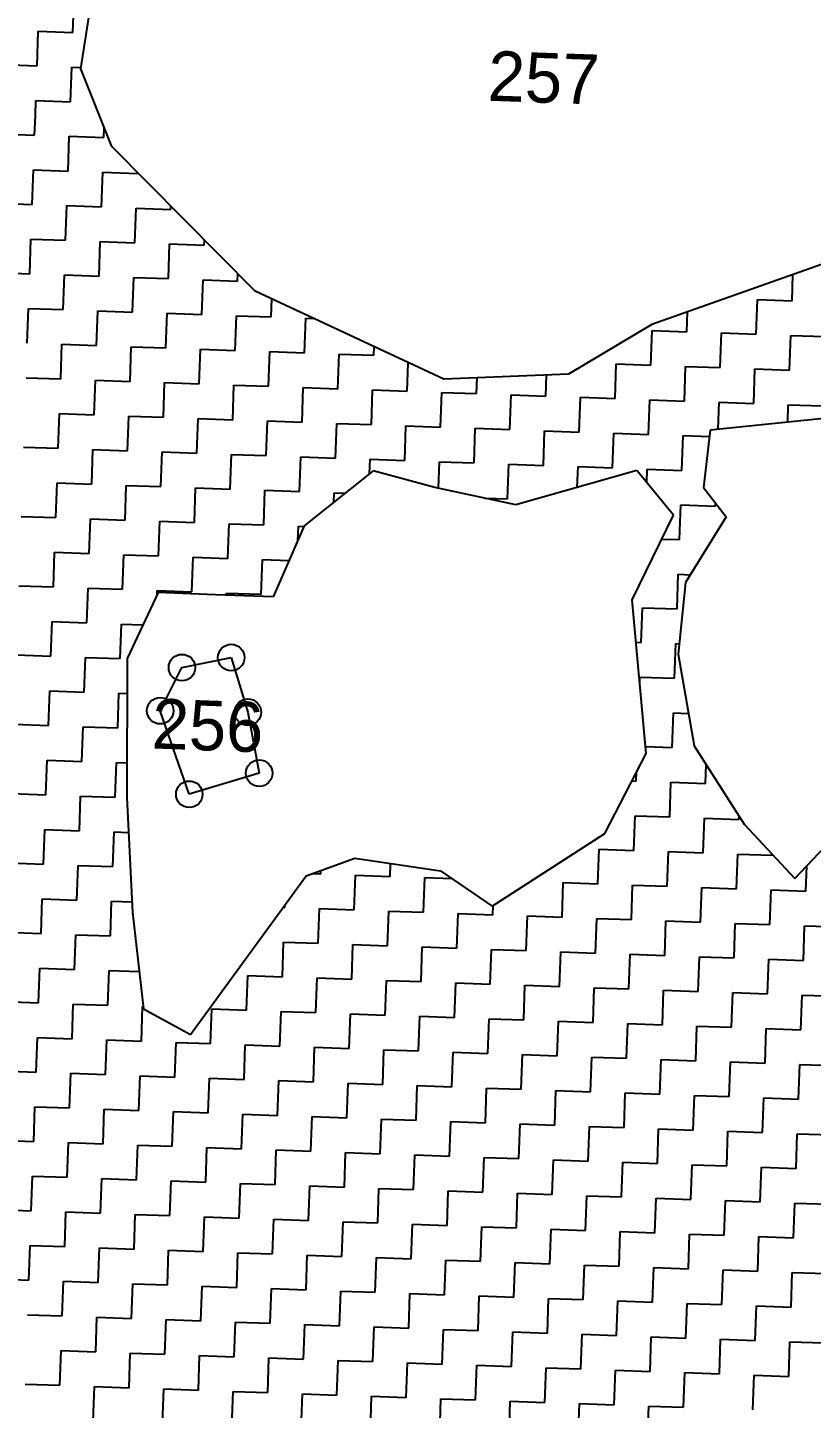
# Model space of a CAD drawing. Header units: metres. Extents: x 287345 to 291891, y 1993918 to 1999987.
# Drawn here: x 287695.4 to 287922.8, y 1997226.8 to 1997627.4 of the extents above; entities that cross this region are included whole.
import ezdxf
from ezdxf.enums import TextEntityAlignment as Align

# ---------------------------------------------------------------- set-up
doc = ezdxf.new("R2010")
doc.units = ezdxf.units.M
doc.header["$MEASUREMENT"] = 0
for name, color, linetype in [('POLY_HATCH', 12, 'Continuous'), ('POLY_PARCEL', 6, 'Continuous'), ('TEXT_PARCEL', 7, 'Continuous')]:
    doc.layers.add(name, color=color, linetype=linetype)
doc.styles.add('TEXT_MAP', font='')
doc.styles.get('TEXT_MAP').set_extended_font_data('Kruti Dev 050')

msp = doc.modelspace()

# ---------------------------------------------------------------- linework, layer by layer
for centre in [(287754.47, 1997444.65), (287740.17, 1997441.74), (287733.86, 1997429.24), (287759.29, 1997428.83), (287762.58, 1997411.11), (287742.3, 1997404.98)]:
    msp.add_circle(centre, 3.85)
at = {"layer": 'POLY_HATCH'}
for p, q in [((287710.83, 1997615.44), (287716.23, 1997649.99)), ((287719.77, 1997592.89), (287710.83, 1997615.44)), ((287761.4, 1997550.95), (287719.77, 1997592.89)), ((287955.31, 1997569.1), (287876.47, 1997541.32)), ((287816.12, 1997525.39), (287761.4, 1997550.95)), ((287876.47, 1997541.32), (287852.32, 1997526.89)), ((287852.32, 1997526.89), (287816.12, 1997525.39)), ((287933.9, 1997514.76), (287893.43, 1997510.63)), ((287893.43, 1997510.63), (287891.46, 1997494.02)), ((287795.69, 1997498.8), (287775.66, 1997482.84)), ((287813.59, 1997494), (287795.69, 1997498.8)), ((287872.16, 1997498.88), (287837.05, 1997489)), ((287882.83, 1997485.99), (287872.16, 1997498.88)), ((287837.05, 1997489), (287813.59, 1997494)), ((287891.46, 1997494.02), (287898.1, 1997485.45)), ((287775.66, 1997482.84), (287766.59, 1997462.31)), ((287870.84, 1997461.4), (287882.83, 1997485.99)), ((287898.1, 1997485.45), (287886.31, 1997466.42)), ((287733.26, 1997463.49), (287724.24, 1997444.36)), ((287749.92, 1997462.9), (287733.26, 1997463.49)), ((287766.59, 1997462.31), (287749.92, 1997462.9)), ((287886.31, 1997466.42), (287884.18, 1997445.65)), ((287874.82, 1997416.8), (287870.84, 1997461.4)), ((287724.24, 1997444.36), (287724.2, 1997404.06)), ((287884.18, 1997445.65), (287888.8, 1997419.08)), ((287888.8, 1997419.08), (287903.29, 1997396.33)), ((287862.87, 1997393.6), (287874.82, 1997416.8)), ((287724.2, 1997404.06), (287725.8, 1997370.65)), ((287918.03, 1997380.53), (287938.26, 1997402.04)), ((287903.29, 1997396.33), (287918.03, 1997380.53)), ((287830.15, 1997372.52), (287862.87, 1997393.6)), ((287776.24, 1997381.38), (287790.32, 1997386.44)), ((287790.32, 1997386.44), (287815.22, 1997382.77)), ((287815.22, 1997382.77), (287830.15, 1997372.52)), ((287742.63, 1997335.32), (287776.24, 1997381.38)), ((287725.8, 1997370.65), (287728.99, 1997342.75)), ((287728.99, 1997342.75), (287742.63, 1997335.32))]:
    msp.add_line(p, q, dxfattribs=at)
at = {"layer": 'POLY_HATCH', "linetype": 'Continuous'}
for p, q in [((287708.54, 1997626.03), (287708.89, 1997636.09)), ((287698.13, 1997616.33), (287698.48, 1997626.39)), ((287698.48, 1997626.39), (287708.54, 1997626.03)), ((287688.07, 1997616.69), (287698.13, 1997616.33)), ((287707.83, 1997605.92), (287708.18, 1997615.98)), ((287708.18, 1997615.98), (287710.9, 1997615.88)), ((287697.62, 1997601.94), (287697.77, 1997606.28)), ((287697.77, 1997606.28), (287707.83, 1997605.92)), ((287697.42, 1997596.22), (287697.62, 1997601.94)), ((287687.36, 1997596.58), (287697.42, 1997596.22)), ((287707.12, 1997585.81), (287707.47, 1997595.87)), ((287707.47, 1997595.87), (287717.53, 1997595.51)), ((287717.53, 1997595.51), (287717.62, 1997598.3)), ((287696.7, 1997576.11), (287697.06, 1997586.17)), ((287697.06, 1997586.17), (287707.12, 1997585.81)), ((287716.81, 1997575.4), (287717.17, 1997585.46)), ((287717.17, 1997585.46), (287727.22, 1997585.1)), ((287727.22, 1997585.1), (287727.23, 1997585.37)), ((287686.65, 1997576.47), (287696.7, 1997576.11)), ((287706.4, 1997565.7), (287706.76, 1997575.76)), ((287706.76, 1997575.76), (287716.81, 1997575.4)), ((287726.51, 1997564.99), (287726.87, 1997575.05)), ((287726.87, 1997575.05), (287736.92, 1997574.69)), ((287736.92, 1997574.69), (287736.95, 1997575.58)), ((287695.99, 1997556.01), (287696.35, 1997566.06)), ((287696.35, 1997566.06), (287706.4, 1997565.7)), ((287716.1, 1997555.29), (287716.46, 1997565.35)), ((287716.46, 1997565.35), (287726.51, 1997564.99)), ((287736.21, 1997554.58), (287736.57, 1997564.64)), ((287736.57, 1997564.64), (287746.62, 1997564.28)), ((287746.62, 1997564.28), (287746.67, 1997565.79)), ((287685.94, 1997556.36), (287695.99, 1997556.01)), ((287705.69, 1997545.59), (287706.05, 1997555.65)), ((287706.05, 1997555.65), (287716.1, 1997555.29)), ((287725.8, 1997544.88), (287726.16, 1997554.94)), ((287726.16, 1997554.94), (287736.21, 1997554.58)), ((287756.32, 1997553.87), (287756.4, 1997556)), ((287917.19, 1997548.18), (287917.46, 1997555.77)), ((287745.91, 1997544.17), (287746.27, 1997554.23)), ((287746.27, 1997554.23), (287756.32, 1997553.87)), ((287766.02, 1997543.46), (287766.2, 1997548.71)), ((287906.78, 1997538.48), (287907.14, 1997548.53)), ((287907.14, 1997548.53), (287917.19, 1997548.18)), ((287695.28, 1997535.9), (287695.64, 1997545.95)), ((287695.64, 1997545.95), (287705.69, 1997545.59)), ((287715.39, 1997535.18), (287715.75, 1997545.24)), ((287715.75, 1997545.24), (287725.8, 1997544.88)), ((287735.5, 1997534.47), (287735.86, 1997544.53)), ((287735.86, 1997544.53), (287745.91, 1997544.17)), ((287755.61, 1997533.76), (287755.96, 1997543.82)), ((287755.96, 1997543.82), (287766.02, 1997543.46)), ((287775.72, 1997533.05), (287776.07, 1997543.1)), ((287776.07, 1997543.1), (287778.38, 1997543.02)), ((287886.67, 1997539.19), (287886.88, 1997544.99)), ((287876.26, 1997529.49), (287876.62, 1997539.55)), ((287876.62, 1997539.55), (287886.67, 1997539.19)), ((287896.37, 1997528.78), (287896.73, 1997538.83)), ((287896.73, 1997538.83), (287906.78, 1997538.48)), ((287704.98, 1997525.49), (287705.34, 1997535.54)), ((287705.34, 1997535.54), (287715.39, 1997535.18)), ((287725.09, 1997524.77), (287725.45, 1997534.83)), ((287725.45, 1997534.83), (287735.5, 1997534.47)), ((287795.83, 1997532.34), (287795.91, 1997534.83)), ((287916.48, 1997528.07), (287916.84, 1997538.12)), ((287916.84, 1997538.12), (287926.89, 1997537.77)), ((287745.2, 1997524.06), (287745.55, 1997534.12)), ((287745.55, 1997534.12), (287755.61, 1997533.76)), ((287765.31, 1997523.35), (287765.66, 1997533.41)), ((287765.66, 1997533.41), (287775.72, 1997533.05)), ((287785.42, 1997522.64), (287785.77, 1997532.69)), ((287785.77, 1997532.69), (287795.83, 1997532.34)), ((287805.53, 1997521.93), (287805.82, 1997530.2)), ((287845.74, 1997520.5), (287845.96, 1997526.63)), ((287865.85, 1997519.79), (287866.21, 1997529.85)), ((287866.21, 1997529.85), (287876.26, 1997529.49)), ((287885.96, 1997519.08), (287886.32, 1997529.14)), ((287886.32, 1997529.14), (287896.37, 1997528.78)), ((287906.07, 1997518.37), (287906.43, 1997528.42)), ((287906.43, 1997528.42), (287916.48, 1997528.07)), ((287694.93, 1997525.84), (287704.98, 1997525.49)), ((287714.68, 1997515.08), (287715.03, 1997525.13)), ((287715.03, 1997525.13), (287725.09, 1997524.77)), ((287734.79, 1997514.36), (287735.14, 1997524.42)), ((287735.14, 1997524.42), (287745.2, 1997524.06)), ((287754.9, 1997513.65), (287755.25, 1997523.71)), ((287755.25, 1997523.71), (287765.31, 1997523.35)), ((287775.01, 1997512.94), (287775.36, 1997523)), ((287775.36, 1997523), (287785.42, 1997522.64)), ((287825.63, 1997521.22), (287825.8, 1997525.79)), ((287795.12, 1997512.23), (287795.47, 1997522.28)), ((287795.47, 1997522.28), (287805.53, 1997521.93)), ((287815.22, 1997511.52), (287815.58, 1997521.57)), ((287815.58, 1997521.57), (287825.63, 1997521.22)), ((287835.33, 1997510.81), (287835.69, 1997520.86)), ((287835.69, 1997520.86), (287845.74, 1997520.5)), ((287855.44, 1997510.09), (287855.8, 1997520.15)), ((287855.8, 1997520.15), (287865.85, 1997519.79)), ((287875.55, 1997509.38), (287875.91, 1997519.44)), ((287875.91, 1997519.44), (287885.96, 1997519.08)), ((287895.74, 1997510.87), (287896.02, 1997518.73)), ((287896.02, 1997518.73), (287906.07, 1997518.37)), ((287704.27, 1997505.38), (287704.62, 1997515.43)), ((287704.62, 1997515.43), (287714.68, 1997515.08)), ((287724.38, 1997504.67), (287724.73, 1997514.72)), ((287724.73, 1997514.72), (287734.79, 1997514.36)), ((287915.94, 1997512.93), (287916.12, 1997518.01)), ((287916.12, 1997518.01), (287926.18, 1997517.66)), ((287744.49, 1997503.95), (287744.84, 1997514.01)), ((287744.84, 1997514.01), (287754.9, 1997513.65)), ((287764.6, 1997503.24), (287764.95, 1997513.3)), ((287764.95, 1997513.3), (287775.01, 1997512.94)), ((287784.7, 1997502.53), (287785.06, 1997512.59)), ((287785.06, 1997512.59), (287795.12, 1997512.23)), ((287804.81, 1997501.82), (287805.17, 1997511.87)), ((287805.17, 1997511.87), (287815.22, 1997511.52)), ((287824.92, 1997501.11), (287825.28, 1997511.16)), ((287825.28, 1997511.16), (287835.33, 1997510.81)), ((287845.03, 1997500.4), (287845.39, 1997510.45)), ((287845.39, 1997510.45), (287855.44, 1997510.09)), ((287865.14, 1997499.68), (287865.5, 1997509.74)), ((287865.5, 1997509.74), (287875.55, 1997509.38)), ((287885.25, 1997498.97), (287885.61, 1997509.03)), ((287885.61, 1997509.03), (287893.21, 1997508.76)), ((287694.21, 1997505.73), (287704.27, 1997505.38)), ((287713.97, 1997494.97), (287714.32, 1997505.02)), ((287714.32, 1997505.02), (287724.38, 1997504.67)), ((287734.08, 1997494.26), (287734.43, 1997504.31)), ((287734.43, 1997504.31), (287744.49, 1997503.95)), ((287754.19, 1997493.54), (287754.54, 1997503.6)), ((287754.54, 1997503.6), (287764.6, 1997503.24)), ((287774.29, 1997492.83), (287774.65, 1997502.89)), ((287774.65, 1997502.89), (287784.7, 1997502.53)), ((287794.61, 1997497.95), (287794.76, 1997502.17)), ((287794.76, 1997502.17), (287804.81, 1997501.82)), ((287814.6, 1997493.79), (287814.87, 1997501.46)), ((287814.87, 1997501.46), (287824.92, 1997501.11)), ((287834.62, 1997490.7), (287834.98, 1997500.75)), ((287834.98, 1997500.75), (287845.03, 1997500.4)), ((287854.87, 1997494.01), (287855.09, 1997500.04)), ((287855.09, 1997500.04), (287865.14, 1997499.68)), ((287875.06, 1997495.38), (287875.2, 1997499.33)), ((287875.2, 1997499.33), (287885.25, 1997498.97)), ((287703.56, 1997485.27), (287703.91, 1997495.32)), ((287703.91, 1997495.32), (287713.97, 1997494.97)), ((287723.67, 1997484.56), (287724.02, 1997494.61)), ((287724.02, 1997494.61), (287734.08, 1997494.26)), ((287743.78, 1997483.84), (287744.13, 1997493.9)), ((287744.13, 1997493.9), (287754.19, 1997493.54)), ((287763.88, 1997483.13), (287764.24, 1997493.19)), ((287764.24, 1997493.19), (287774.29, 1997492.83)), ((287784.25, 1997489.69), (287784.35, 1997492.48)), ((287784.35, 1997492.48), (287787.6, 1997492.36)), ((287828, 1997490.93), (287834.62, 1997490.7)), ((287884.54, 1997478.86), (287884.89, 1997488.92)), ((287884.89, 1997488.92), (287894.95, 1997488.56)), ((287894.95, 1997488.56), (287894.98, 1997489.48)), ((287693.5, 1997485.62), (287703.56, 1997485.27)), ((287713.26, 1997474.86), (287713.61, 1997484.91)), ((287713.61, 1997484.91), (287723.67, 1997484.56)), ((287733.36, 1997474.15), (287733.72, 1997484.2)), ((287733.72, 1997484.2), (287743.78, 1997483.84)), ((287753.47, 1997473.43), (287753.83, 1997483.49)), ((287753.83, 1997483.49), (287763.88, 1997483.13)), ((287773.79, 1997478.62), (287773.94, 1997482.78)), ((287773.94, 1997482.78), (287775.6, 1997482.72)), ((287879.44, 1997479.04), (287884.54, 1997478.86)), ((287702.85, 1997465.16), (287703.2, 1997475.21)), ((287703.2, 1997475.21), (287713.26, 1997474.86)), ((287722.95, 1997464.45), (287723.31, 1997474.5)), ((287723.31, 1997474.5), (287733.36, 1997474.15)), ((287743.06, 1997463.74), (287743.42, 1997473.79)), ((287743.42, 1997473.79), (287753.47, 1997473.43)), ((287763.17, 1997463.02), (287763.53, 1997473.08)), ((287763.53, 1997473.08), (287771.22, 1997472.81)), ((287883.83, 1997458.75), (287884.18, 1997468.81)), ((287884.18, 1997468.81), (287887.71, 1997468.68)), ((287692.79, 1997465.51), (287702.85, 1997465.16)), ((287712.54, 1997454.75), (287712.9, 1997464.8)), ((287712.9, 1997464.8), (287722.95, 1997464.45)), ((287732.97, 1997462.87), (287733.01, 1997464.09)), ((287733.01, 1997464.09), (287743.06, 1997463.74)), ((287753.1, 1997462.79), (287753.12, 1997463.38)), ((287753.12, 1997463.38), (287763.17, 1997463.02)), ((287873.42, 1997449.06), (287873.77, 1997459.11)), ((287873.77, 1997459.11), (287883.83, 1997458.75)), ((287702.13, 1997445.05), (287702.49, 1997455.1)), ((287702.49, 1997455.1), (287712.54, 1997454.75)), ((287722.24, 1997444.34), (287722.6, 1997454.39)), ((287722.6, 1997454.39), (287728.86, 1997454.17)), ((287871.93, 1997449.11), (287873.42, 1997449.06)), ((287883.11, 1997438.65), (287883.47, 1997448.7)), ((287883.47, 1997448.7), (287884.49, 1997448.66)), ((287692.08, 1997445.41), (287702.13, 1997445.05)), ((287711.83, 1997434.64), (287712.19, 1997444.69)), ((287712.19, 1997444.69), (287722.24, 1997444.34)), ((287873, 1997437.2), (287873.06, 1997439)), ((287873.06, 1997439), (287883.11, 1997438.65)), ((287701.42, 1997424.94), (287701.78, 1997435)), ((287701.78, 1997435), (287711.83, 1997434.64)), ((287721.53, 1997424.23), (287721.89, 1997434.28)), ((287721.89, 1997434.28), (287724.23, 1997434.2)), ((287882.4, 1997418.54), (287882.76, 1997428.59)), ((287882.76, 1997428.59), (287887.18, 1997428.44)), ((287691.37, 1997425.3), (287701.42, 1997424.94)), ((287711.12, 1997414.53), (287711.48, 1997424.59)), ((287711.48, 1997424.59), (287721.53, 1997424.23)), ((287874.64, 1997418.81), (287882.4, 1997418.54)), ((287700.71, 1997404.83), (287701.07, 1997414.89)), ((287701.07, 1997414.89), (287711.12, 1997414.53)), ((287720.82, 1997404.12), (287721.18, 1997414.17)), ((287721.18, 1997414.17), (287724.21, 1997414.07)), ((287871.99, 1997408.84), (287872.09, 1997411.49)), ((287892.1, 1997408.13), (287892.3, 1997413.6)), ((287870.75, 1997408.88), (287871.99, 1997408.84)), ((287881.69, 1997398.43), (287882.05, 1997408.48)), ((287882.05, 1997408.48), (287892.1, 1997408.13)), ((287690.66, 1997405.19), (287700.71, 1997404.83)), ((287710.41, 1997394.42), (287710.77, 1997404.48)), ((287710.77, 1997404.48), (287720.82, 1997404.12)), ((287871.28, 1997388.73), (287871.64, 1997398.78)), ((287871.64, 1997398.78), (287881.69, 1997398.43)), ((287901.8, 1997397.72), (287901.83, 1997398.63)), ((287700, 1997384.72), (287700.36, 1997394.78)), ((287700.36, 1997394.78), (287710.41, 1997394.42)), ((287891.39, 1997388.02), (287891.75, 1997398.07)), ((287891.75, 1997398.07), (287901.8, 1997397.72)), ((287720.11, 1997384.01), (287720.46, 1997394.07)), ((287720.46, 1997394.07), (287724.69, 1997393.92)), ((287860.87, 1997379.03), (287861.23, 1997389.08)), ((287861.23, 1997389.08), (287871.28, 1997388.73)), ((287880.98, 1997378.32), (287881.34, 1997388.37)), ((287881.34, 1997388.37), (287891.39, 1997388.02)), ((287901.09, 1997377.61), (287901.45, 1997387.66)), ((287901.45, 1997387.66), (287911.5, 1997387.31)), ((287911.5, 1997387.31), (287911.51, 1997387.52)), ((287689.94, 1997385.08), (287700, 1997384.72)), ((287709.7, 1997374.31), (287710.05, 1997384.37)), ((287710.05, 1997384.37), (287720.11, 1997384.01)), ((287780.44, 1997381.88), (287780.47, 1997382.9)), ((287800.54, 1997381.17), (287800.68, 1997384.91)), ((287921.2, 1997376.9), (287921.46, 1997384.17)), ((287777.88, 1997381.97), (287780.44, 1997381.88)), ((287790.13, 1997371.47), (287790.49, 1997381.52)), ((287790.49, 1997381.52), (287800.54, 1997381.17)), ((287810.24, 1997370.75), (287810.6, 1997380.81)), ((287810.6, 1997380.81), (287818.49, 1997380.53)), ((287850.46, 1997369.33), (287850.82, 1997379.39)), ((287850.82, 1997379.39), (287860.87, 1997379.03)), ((287870.57, 1997368.62), (287870.93, 1997378.67)), ((287870.93, 1997378.67), (287880.98, 1997378.32)), ((287699.29, 1997364.61), (287699.64, 1997374.67)), ((287699.64, 1997374.67), (287709.7, 1997374.31)), ((287890.68, 1997367.91), (287891.03, 1997377.96)), ((287891.03, 1997377.96), (287901.09, 1997377.61)), ((287910.79, 1997367.2), (287911.14, 1997377.25)), ((287911.14, 1997377.25), (287921.2, 1997376.9)), ((287719.4, 1997363.9), (287719.75, 1997373.96)), ((287719.75, 1997373.96), (287725.65, 1997373.75)), ((287769.54, 1997372.2), (287770.03, 1997372.18)), ((287770.03, 1997372.18), (287770.05, 1997372.9)), ((287779.72, 1997361.77), (287780.08, 1997371.82)), ((287780.08, 1997371.82), (287790.13, 1997371.47)), ((287799.83, 1997361.06), (287800.19, 1997371.11)), ((287800.19, 1997371.11), (287810.24, 1997370.75)), ((287819.94, 1997360.34), (287820.3, 1997370.4)), ((287820.3, 1997370.4), (287830.35, 1997370.04)), ((287830.35, 1997370.04), (287830.45, 1997372.71)), ((287840.05, 1997359.63), (287840.41, 1997369.69)), ((287840.41, 1997369.69), (287850.46, 1997369.33)), ((287860.16, 1997358.92), (287860.52, 1997368.98)), ((287860.52, 1997368.98), (287870.57, 1997368.62)), ((287880.27, 1997358.21), (287880.62, 1997368.26)), ((287880.62, 1997368.26), (287890.68, 1997367.91)), ((287900.38, 1997357.5), (287900.73, 1997367.55)), ((287900.73, 1997367.55), (287910.79, 1997367.2)), ((287920.49, 1997356.79), (287920.84, 1997366.84)), ((287920.84, 1997366.84), (287930.9, 1997366.49)), ((287689.23, 1997364.97), (287699.29, 1997364.61)), ((287708.99, 1997354.2), (287709.34, 1997364.26)), ((287709.34, 1997364.26), (287719.4, 1997363.9)), ((287769.31, 1997352.07), (287769.67, 1997362.12)), ((287769.67, 1997362.12), (287779.72, 1997361.77)), ((287789.42, 1997351.36), (287789.78, 1997361.41)), ((287789.78, 1997361.41), (287799.83, 1997361.06)), ((287809.53, 1997350.65), (287809.89, 1997360.7)), ((287809.89, 1997360.7), (287819.94, 1997360.34)), ((287829.64, 1997349.93), (287830, 1997359.99)), ((287830, 1997359.99), (287840.05, 1997359.63)), ((287849.75, 1997349.22), (287850.11, 1997359.28)), ((287850.11, 1997359.28), (287860.16, 1997358.92)), ((287869.86, 1997348.51), (287870.21, 1997358.57)), ((287870.21, 1997358.57), (287880.27, 1997358.21)), ((287698.58, 1997344.51), (287698.93, 1997354.56)), ((287698.93, 1997354.56), (287708.99, 1997354.2)), ((287889.97, 1997347.8), (287890.32, 1997357.85)), ((287890.32, 1997357.85), (287900.38, 1997357.5)), ((287910.08, 1997347.09), (287910.43, 1997357.14)), ((287910.43, 1997357.14), (287920.49, 1997356.79)), ((287718.69, 1997343.79), (287719.04, 1997353.85)), ((287719.04, 1997353.85), (287727.75, 1997353.54)), ((287758.9, 1997342.37), (287759.26, 1997352.42)), ((287759.26, 1997352.42), (287769.31, 1997352.07)), ((287779.01, 1997341.66), (287779.37, 1997351.71)), ((287779.37, 1997351.71), (287789.42, 1997351.36)), ((287799.12, 1997340.95), (287799.48, 1997351)), ((287799.48, 1997351), (287809.53, 1997350.65)), ((287819.23, 1997340.24), (287819.59, 1997350.29)), ((287819.59, 1997350.29), (287829.64, 1997349.93)), ((287839.34, 1997339.52), (287839.69, 1997349.58)), ((287839.69, 1997349.58), (287849.75, 1997349.22)), ((287859.45, 1997338.81), (287859.8, 1997348.87)), ((287859.8, 1997348.87), (287869.86, 1997348.51)), ((287879.56, 1997338.1), (287879.91, 1997348.16)), ((287879.91, 1997348.16), (287889.97, 1997347.8)), ((287899.67, 1997337.39), (287900.02, 1997347.44)), ((287900.02, 1997347.44), (287910.08, 1997347.09)), ((287919.78, 1997336.68), (287920.13, 1997346.73)), ((287920.13, 1997346.73), (287930.19, 1997346.38)), ((287688.52, 1997344.86), (287698.58, 1997344.51)), ((287708.27, 1997334.09), (287708.63, 1997344.15)), ((287708.63, 1997344.15), (287718.69, 1997343.79)), ((287728.38, 1997333.38), (287728.74, 1997343.44)), ((287728.74, 1997343.44), (287728.91, 1997343.43)), ((287748.49, 1997332.67), (287748.85, 1997342.73)), ((287748.85, 1997342.73), (287758.9, 1997342.37)), ((287768.6, 1997331.96), (287768.96, 1997342.01)), ((287768.96, 1997342.01), (287779.01, 1997341.66)), ((287788.71, 1997331.25), (287789.07, 1997341.3)), ((287789.07, 1997341.3), (287799.12, 1997340.95)), ((287808.82, 1997330.54), (287809.18, 1997340.59)), ((287809.18, 1997340.59), (287819.23, 1997340.24)), ((287828.93, 1997329.83), (287829.28, 1997339.88)), ((287829.28, 1997339.88), (287839.34, 1997339.52)), ((287849.04, 1997329.11), (287849.39, 1997339.17)), ((287849.39, 1997339.17), (287859.45, 1997338.81)), ((287869.15, 1997328.4), (287869.5, 1997338.46)), ((287869.5, 1997338.46), (287879.56, 1997338.1)), ((287697.86, 1997324.4), (287698.22, 1997334.45)), ((287698.22, 1997334.45), (287708.27, 1997334.09)), ((287889.26, 1997327.69), (287889.61, 1997337.75)), ((287889.61, 1997337.75), (287899.67, 1997337.39)), ((287909.36, 1997326.98), (287909.72, 1997337.03)), ((287909.72, 1997337.03), (287919.78, 1997336.68)), ((287717.97, 1997323.68), (287718.33, 1997333.74)), ((287718.33, 1997333.74), (287728.38, 1997333.38)), ((287738.08, 1997322.97), (287738.44, 1997333.03)), ((287738.44, 1997333.03), (287748.49, 1997332.67)), ((287758.19, 1997322.26), (287758.55, 1997332.32)), ((287758.55, 1997332.32), (287768.6, 1997331.96)), ((287778.3, 1997321.55), (287778.66, 1997331.6)), ((287778.66, 1997331.6), (287788.71, 1997331.25)), ((287798.41, 1997320.84), (287798.77, 1997330.89)), ((287798.77, 1997330.89), (287808.82, 1997330.54)), ((287818.52, 1997320.13), (287818.87, 1997330.18)), ((287818.87, 1997330.18), (287828.93, 1997329.83)), ((287838.63, 1997319.42), (287838.98, 1997329.47)), ((287838.98, 1997329.47), (287849.04, 1997329.11)), ((287858.74, 1997318.7), (287859.09, 1997328.76)), ((287859.09, 1997328.76), (287869.15, 1997328.4)), ((287878.85, 1997317.99), (287879.2, 1997328.05)), ((287879.2, 1997328.05), (287889.26, 1997327.69)), ((287898.95, 1997317.28), (287899.31, 1997327.33)), ((287899.31, 1997327.33), (287909.36, 1997326.98)), ((287919.06, 1997316.57), (287919.42, 1997326.62)), ((287919.42, 1997326.62), (287929.47, 1997326.27)), ((287687.81, 1997324.75), (287697.86, 1997324.4)), ((287707.56, 1997313.99), (287707.92, 1997324.04)), ((287707.92, 1997324.04), (287717.97, 1997323.68)), ((287727.67, 1997313.27), (287728.03, 1997323.33)), ((287728.03, 1997323.33), (287738.08, 1997322.97)), ((287747.78, 1997312.56), (287748.14, 1997322.62)), ((287748.14, 1997322.62), (287758.19, 1997322.26)), ((287767.89, 1997311.85), (287768.25, 1997321.91)), ((287768.25, 1997321.91), (287778.3, 1997321.55)), ((287788, 1997311.14), (287788.36, 1997321.19)), ((287788.36, 1997321.19), (287798.41, 1997320.84)), ((287808.11, 1997310.43), (287808.46, 1997320.48)), ((287808.46, 1997320.48), (287818.52, 1997320.13)), ((287828.22, 1997309.72), (287828.57, 1997319.77)), ((287828.57, 1997319.77), (287838.63, 1997319.42)), ((287848.33, 1997309), (287848.68, 1997319.06)), ((287848.68, 1997319.06), (287858.74, 1997318.7)), ((287868.44, 1997308.29), (287868.79, 1997318.35)), ((287868.79, 1997318.35), (287878.85, 1997317.99)), ((287697.15, 1997304.29), (287697.51, 1997314.34)), ((287697.51, 1997314.34), (287707.56, 1997313.99)), ((287888.54, 1997307.58), (287888.9, 1997317.64)), ((287888.9, 1997317.64), (287898.95, 1997317.28)), ((287908.65, 1997306.87), (287909.01, 1997316.92)), ((287909.01, 1997316.92), (287919.06, 1997316.57)), ((287717.26, 1997303.58), (287717.62, 1997313.63)), ((287717.62, 1997313.63), (287727.67, 1997313.27)), ((287737.37, 1997302.86), (287737.73, 1997312.92)), ((287737.73, 1997312.92), (287747.78, 1997312.56)), ((287757.48, 1997302.15), (287757.84, 1997312.21)), ((287757.84, 1997312.21), (287767.89, 1997311.85)), ((287777.59, 1997301.44), (287777.94, 1997311.5)), ((287777.94, 1997311.5), (287788, 1997311.14)), ((287797.7, 1997300.73), (287798.05, 1997310.78)), ((287798.05, 1997310.78), (287808.11, 1997310.43)), ((287817.81, 1997300.02), (287818.16, 1997310.07)), ((287818.16, 1997310.07), (287828.22, 1997309.72)), ((287837.92, 1997299.31), (287838.27, 1997309.36)), ((287838.27, 1997309.36), (287848.33, 1997309)), ((287858.02, 1997298.59), (287858.38, 1997308.65)), ((287858.38, 1997308.65), (287868.44, 1997308.29)), ((287878.13, 1997297.88), (287878.49, 1997307.94)), ((287878.49, 1997307.94), (287888.54, 1997307.58)), ((287898.24, 1997297.17), (287898.6, 1997307.23)), ((287898.6, 1997307.23), (287908.65, 1997306.87)), ((287918.35, 1997296.46), (287918.71, 1997306.51)), ((287918.71, 1997306.51), (287928.76, 1997306.16)), ((287687.1, 1997304.64), (287697.15, 1997304.29)), ((287706.85, 1997293.88), (287707.21, 1997303.93)), ((287707.21, 1997303.93), (287717.26, 1997303.58)), ((287726.96, 1997293.17), (287727.32, 1997303.22)), ((287727.32, 1997303.22), (287737.37, 1997302.86)), ((287747.07, 1997292.45), (287747.43, 1997302.51)), ((287747.43, 1997302.51), (287757.48, 1997302.15)), ((287767.18, 1997291.74), (287767.53, 1997301.8)), ((287767.53, 1997301.8), (287777.59, 1997301.44)), ((287787.29, 1997291.03), (287787.64, 1997301.09)), ((287787.64, 1997301.09), (287797.7, 1997300.73)), ((287807.4, 1997290.32), (287807.75, 1997300.37)), ((287807.75, 1997300.37), (287817.81, 1997300.02)), ((287827.51, 1997289.61), (287827.86, 1997299.66)), ((287827.86, 1997299.66), (287837.92, 1997299.31)), ((287847.61, 1997288.9), (287847.97, 1997298.95)), ((287847.97, 1997298.95), (287858.02, 1997298.59)), ((287867.72, 1997288.18), (287868.08, 1997298.24)), ((287868.08, 1997298.24), (287878.13, 1997297.88)), ((287887.83, 1997287.47), (287888.19, 1997297.53)), ((287888.19, 1997297.53), (287898.24, 1997297.17)), ((287907.94, 1997286.76), (287908.3, 1997296.82)), ((287908.3, 1997296.82), (287918.35, 1997296.46)), ((287696.44, 1997284.18), (287696.8, 1997294.23)), ((287696.8, 1997294.23), (287706.85, 1997293.88)), ((287716.55, 1997283.47), (287716.91, 1997293.52)), ((287716.91, 1997293.52), (287726.96, 1997293.17)), ((287736.66, 1997282.76), (287737.02, 1997292.81)), ((287737.02, 1997292.81), (287747.07, 1997292.45)), ((287756.77, 1997282.04), (287757.12, 1997292.1)), ((287757.12, 1997292.1), (287767.18, 1997291.74)), ((287776.88, 1997281.33), (287777.23, 1997291.39)), ((287777.23, 1997291.39), (287787.29, 1997291.03)), ((287796.99, 1997280.62), (287797.34, 1997290.67)), ((287797.34, 1997290.67), (287807.4, 1997290.32)), ((287817.1, 1997279.91), (287817.45, 1997289.96)), ((287817.45, 1997289.96), (287827.51, 1997289.61)), ((287837.2, 1997279.2), (287837.56, 1997289.25)), ((287837.56, 1997289.25), (287847.61, 1997288.9)), ((287857.31, 1997278.49), (287857.67, 1997288.54)), ((287857.67, 1997288.54), (287867.72, 1997288.18)), ((287877.42, 1997277.77), (287877.78, 1997287.83)), ((287877.78, 1997287.83), (287887.83, 1997287.47)), ((287897.53, 1997277.06), (287897.89, 1997287.12)), ((287897.89, 1997287.12), (287907.94, 1997286.76)), ((287917.64, 1997276.35), (287918, 1997286.41)), ((287918, 1997286.41), (287928.05, 1997286.05)), ((287686.39, 1997284.53), (287696.44, 1997284.18)), ((287706.14, 1997273.77), (287706.5, 1997283.82)), ((287706.5, 1997283.82), (287716.55, 1997283.47)), ((287726.25, 1997273.06), (287726.61, 1997283.11)), ((287726.61, 1997283.11), (287736.66, 1997282.76)), ((287746.36, 1997272.34), (287746.71, 1997282.4)), ((287746.71, 1997282.4), (287756.77, 1997282.04)), ((287766.47, 1997271.63), (287766.82, 1997281.69)), ((287766.82, 1997281.69), (287776.88, 1997281.33)), ((287786.58, 1997270.92), (287786.93, 1997280.98)), ((287786.93, 1997280.98), (287796.99, 1997280.62)), ((287806.69, 1997270.21), (287807.04, 1997280.26)), ((287807.04, 1997280.26), (287817.1, 1997279.91)), ((287826.79, 1997269.5), (287827.15, 1997279.55)), ((287827.15, 1997279.55), (287837.2, 1997279.2)), ((287846.9, 1997268.79), (287847.26, 1997278.84)), ((287847.26, 1997278.84), (287857.31, 1997278.49)), ((287867.01, 1997268.08), (287867.37, 1997278.13)), ((287867.37, 1997278.13), (287877.42, 1997277.77)), ((287887.12, 1997267.36), (287887.48, 1997277.42)), ((287887.48, 1997277.42), (287897.53, 1997277.06)), ((287907.23, 1997266.65), (287907.59, 1997276.71)), ((287907.59, 1997276.71), (287917.64, 1997276.35)), ((287695.73, 1997264.07), (287696.09, 1997274.12)), ((287696.09, 1997274.12), (287706.14, 1997273.77)), ((287715.84, 1997263.36), (287716.19, 1997273.41)), ((287716.19, 1997273.41), (287726.25, 1997273.06)), ((287735.95, 1997262.65), (287736.3, 1997272.7)), ((287736.3, 1997272.7), (287746.36, 1997272.34)), ((287756.06, 1997261.93), (287756.41, 1997271.99)), ((287756.41, 1997271.99), (287766.47, 1997271.63)), ((287776.17, 1997261.22), (287776.52, 1997271.28)), ((287776.52, 1997271.28), (287786.58, 1997270.92)), ((287796.27, 1997260.51), (287796.63, 1997270.57)), ((287796.63, 1997270.57), (287806.69, 1997270.21)), ((287816.38, 1997259.8), (287816.74, 1997269.85)), ((287816.74, 1997269.85), (287826.79, 1997269.5)), ((287836.49, 1997259.09), (287836.85, 1997269.14)), ((287836.85, 1997269.14), (287846.9, 1997268.79)), ((287856.6, 1997258.38), (287856.96, 1997268.43)), ((287856.96, 1997268.43), (287867.01, 1997268.08)), ((287876.71, 1997257.67), (287877.07, 1997267.72)), ((287877.07, 1997267.72), (287887.12, 1997267.36)), ((287896.82, 1997256.95), (287897.18, 1997267.01)), ((287897.18, 1997267.01), (287907.23, 1997266.65)), ((287916.93, 1997256.24), (287917.28, 1997266.3)), ((287917.28, 1997266.3), (287927.34, 1997265.94)), ((287685.68, 1997264.42), (287695.73, 1997264.07)), ((287705.43, 1997253.66), (287705.78, 1997263.71)), ((287705.78, 1997263.71), (287715.84, 1997263.36)), ((287725.54, 1997252.95), (287725.89, 1997263)), ((287725.89, 1997263), (287735.95, 1997262.65)), ((287745.65, 1997252.24), (287746, 1997262.29)), ((287746, 1997262.29), (287756.06, 1997261.93)), ((287765.76, 1997251.52), (287766.11, 1997261.58)), ((287766.11, 1997261.58), (287776.17, 1997261.22)), ((287785.86, 1997250.81), (287786.22, 1997260.87)), ((287786.22, 1997260.87), (287796.27, 1997260.51)), ((287805.97, 1997250.1), (287806.33, 1997260.16)), ((287806.33, 1997260.16), (287816.38, 1997259.8)), ((287826.08, 1997249.39), (287826.44, 1997259.44)), ((287826.44, 1997259.44), (287836.49, 1997259.09)), ((287846.19, 1997248.68), (287846.55, 1997258.73)), ((287846.55, 1997258.73), (287856.6, 1997258.38)), ((287866.3, 1997247.97), (287866.66, 1997258.02)), ((287866.66, 1997258.02), (287876.71, 1997257.67)), ((287886.41, 1997247.25), (287886.77, 1997257.31)), ((287886.77, 1997257.31), (287896.82, 1997256.95)), ((287906.52, 1997246.54), (287906.87, 1997256.6)), ((287906.87, 1997256.6), (287916.93, 1997256.24)), ((287695.37, 1997254.01), (287705.43, 1997253.66)), ((287715.13, 1997243.25), (287715.48, 1997253.3)), ((287715.48, 1997253.3), (287725.54, 1997252.95)), ((287735.24, 1997242.54), (287735.59, 1997252.59)), ((287735.59, 1997252.59), (287745.65, 1997252.24)), ((287755.35, 1997241.83), (287755.7, 1997251.88)), ((287755.7, 1997251.88), (287765.76, 1997251.52)), ((287775.45, 1997241.11), (287775.81, 1997251.17)), ((287775.81, 1997251.17), (287785.86, 1997250.81)), ((287795.56, 1997240.4), (287795.92, 1997250.46)), ((287795.92, 1997250.46), (287805.97, 1997250.1)), ((287815.67, 1997239.69), (287816.03, 1997249.75)), ((287816.03, 1997249.75), (287826.08, 1997249.39)), ((287835.78, 1997238.98), (287836.14, 1997249.03)), ((287836.14, 1997249.03), (287846.19, 1997248.68)), ((287855.89, 1997238.27), (287856.25, 1997248.32)), ((287856.25, 1997248.32), (287866.3, 1997247.97)), ((287876, 1997237.56), (287876.36, 1997247.61)), ((287876.36, 1997247.61), (287886.41, 1997247.25)), ((287896.11, 1997236.84), (287896.46, 1997246.9)), ((287896.46, 1997246.9), (287906.52, 1997246.54)), ((287916.22, 1997236.13), (287916.57, 1997246.19)), ((287916.57, 1997246.19), (287926.63, 1997245.83)), ((287704.72, 1997233.55), (287705.07, 1997243.6)), ((287705.07, 1997243.6), (287715.13, 1997243.25)), ((287724.83, 1997232.84), (287725.18, 1997242.89)), ((287725.18, 1997242.89), (287735.24, 1997242.54)), ((287744.94, 1997232.13), (287745.29, 1997242.18)), ((287745.29, 1997242.18), (287755.35, 1997241.83)), ((287765.04, 1997231.42), (287765.4, 1997241.47)), ((287765.4, 1997241.47), (287775.45, 1997241.11)), ((287785.15, 1997230.7), (287785.51, 1997240.76)), ((287785.51, 1997240.76), (287795.56, 1997240.4)), ((287805.26, 1997229.99), (287805.62, 1997240.05)), ((287805.62, 1997240.05), (287815.67, 1997239.69)), ((287825.37, 1997229.28), (287825.73, 1997239.33)), ((287825.73, 1997239.33), (287835.78, 1997238.98)), ((287845.48, 1997228.57), (287845.84, 1997238.62)), ((287845.84, 1997238.62), (287855.89, 1997238.27)), ((287865.59, 1997227.86), (287865.94, 1997237.91)), ((287865.94, 1997237.91), (287876, 1997237.56)), ((287885.7, 1997227.15), (287886.05, 1997237.2)), ((287886.05, 1997237.2), (287896.11, 1997236.84)), ((287905.81, 1997226.43), (287906.16, 1997236.49)), ((287906.16, 1997236.49), (287916.22, 1997236.13)), ((287694.66, 1997233.91), (287704.72, 1997233.55)), ((287714.42, 1997223.14), (287714.77, 1997233.19)), ((287714.77, 1997233.19), (287724.83, 1997232.84)), ((287734.52, 1997222.43), (287734.88, 1997232.48)), ((287734.88, 1997232.48), (287744.94, 1997232.13)), ((287754.63, 1997221.72), (287754.99, 1997231.77)), ((287754.99, 1997231.77), (287765.04, 1997231.42)), ((287774.74, 1997221), (287775.1, 1997231.06)), ((287775.1, 1997231.06), (287785.15, 1997230.7)), ((287794.85, 1997220.29), (287795.21, 1997230.35)), ((287795.21, 1997230.35), (287805.26, 1997229.99)), ((287814.96, 1997219.58), (287815.32, 1997229.64)), ((287815.32, 1997229.64), (287825.37, 1997229.28)), ((287835.07, 1997218.87), (287835.43, 1997228.92)), ((287835.43, 1997228.92), (287845.48, 1997228.57)), ((287855.18, 1997218.16), (287855.53, 1997228.21)), ((287855.53, 1997228.21), (287865.59, 1997227.86)), ((287875.29, 1997217.45), (287875.64, 1997227.5)), ((287875.64, 1997227.5), (287885.7, 1997227.15))]:
    msp.add_line(p, q, dxfattribs=at)
at = {"layer": 'POLY_PARCEL'}
for p, q in [((287740.17, 1997441.74), (287754.47, 1997444.65)), ((287754.47, 1997444.65), (287759.29, 1997428.83)), ((287733.86, 1997429.24), (287740.17, 1997441.74)), ((287742.3, 1997404.98), (287733.86, 1997429.24)), ((287759.29, 1997428.83), (287762.58, 1997411.11)), ((287762.58, 1997411.11), (287742.3, 1997404.98))]:
    msp.add_line(p, q, dxfattribs=at)

# ---------------------------------------------------------------- texts
at = {"layer": 'TEXT_PARCEL', "style": 'TEXT_MAP'}
for s, p in [('257', (287845.14, 1997612.88)), ('256', (287747.64, 1997424.97))]:
    msp.add_text(s, height=14.488, rotation=357.9734, dxfattribs=at).set_placement(p, align=Align.MIDDLE)

doc.saveas('drawing.dxf')
